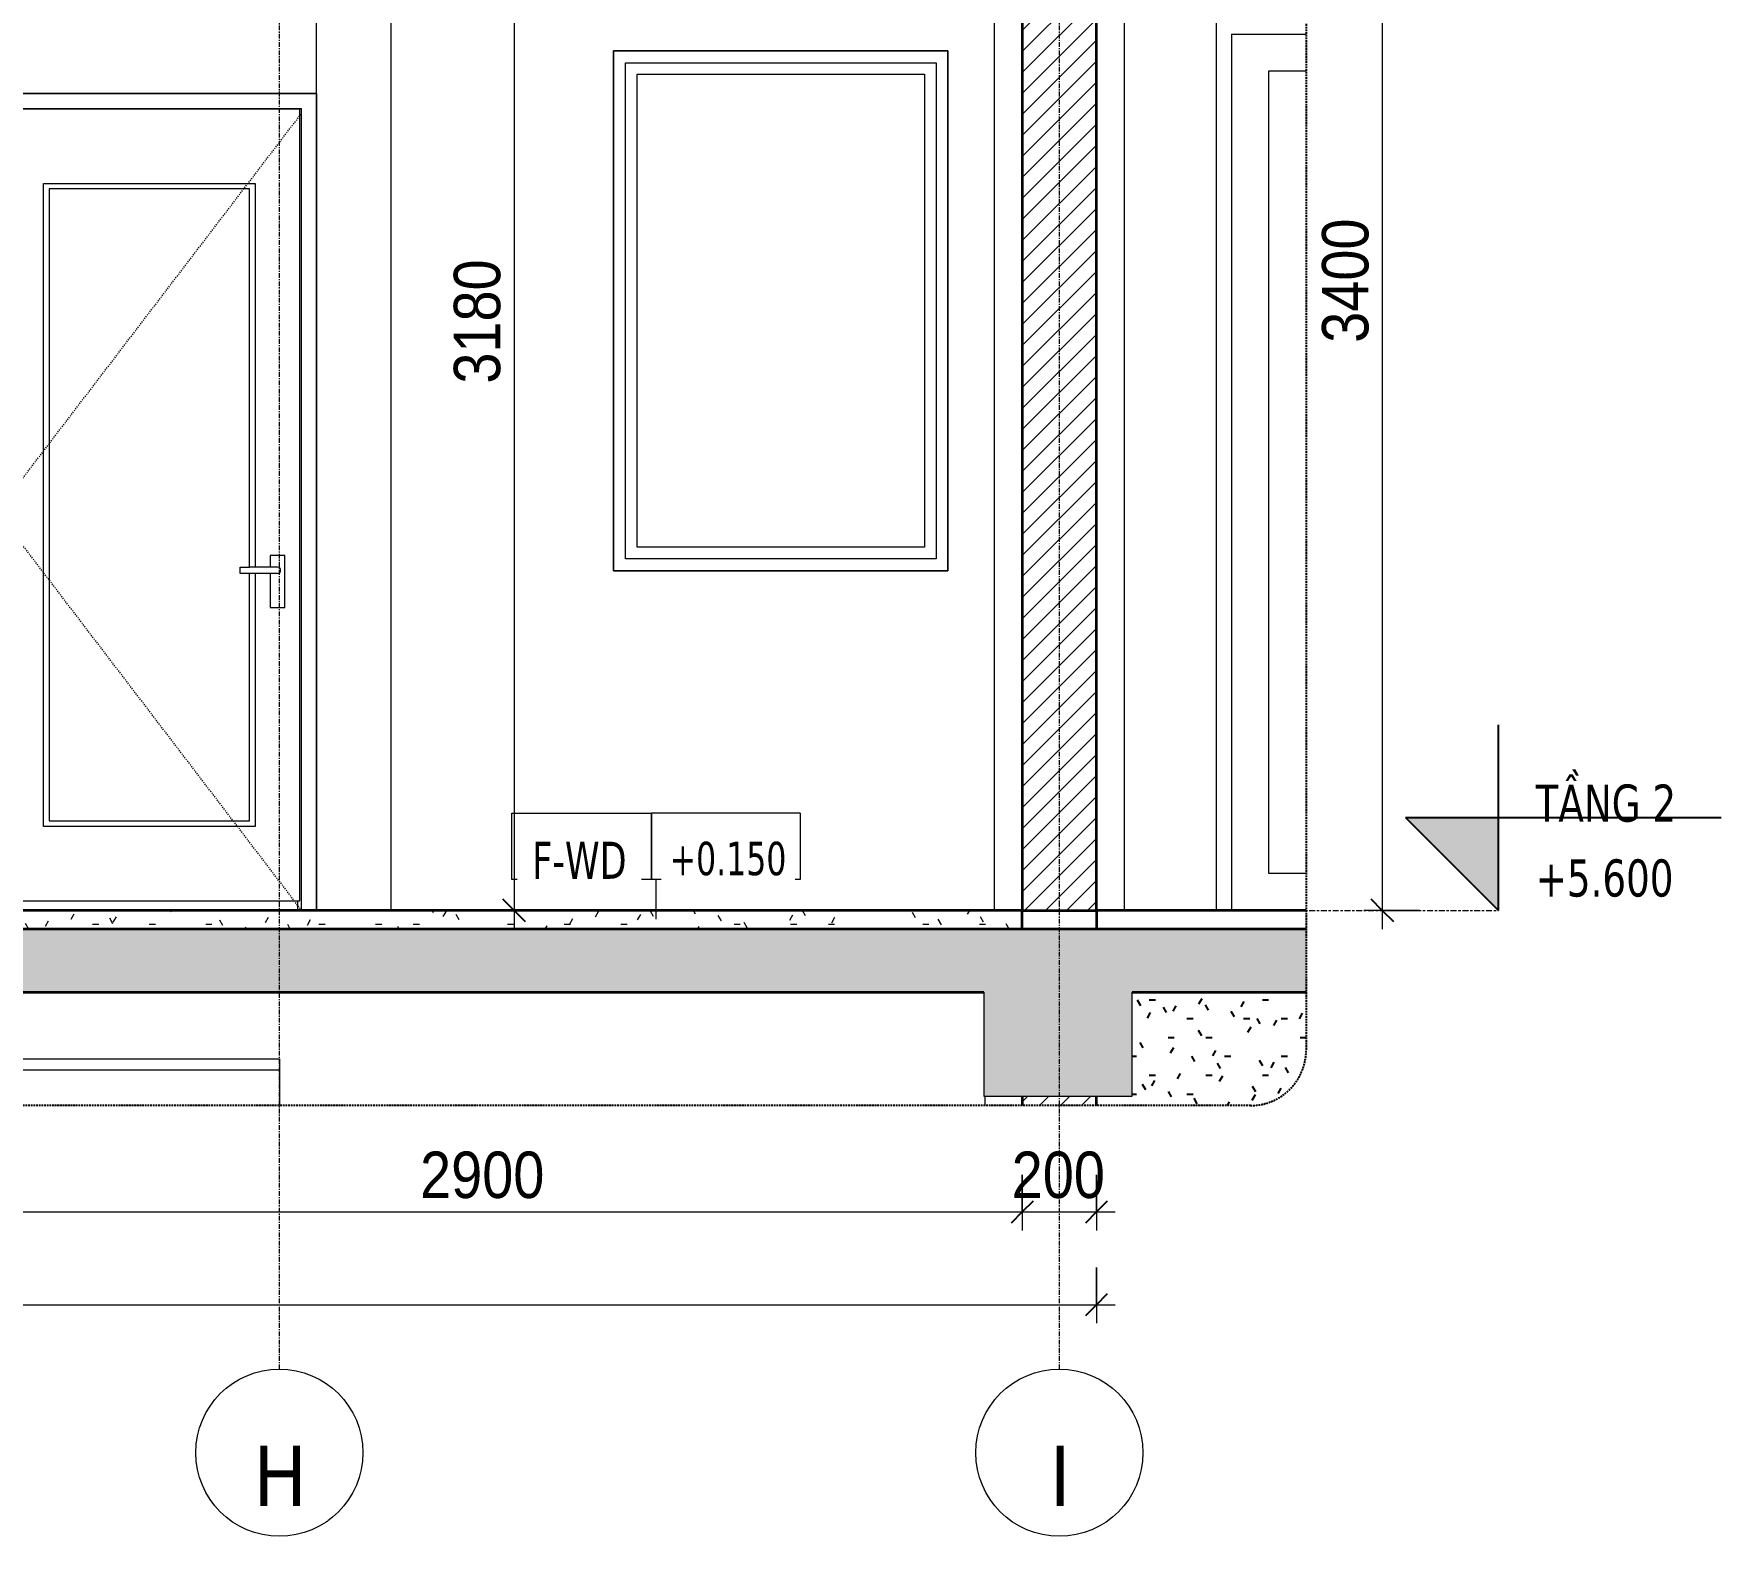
# Model space of a CAD drawing. Header units: millimetres. Extents: x 32270 to 221883, y 3811 to 78637.
# Drawn here: x 89608 to 94151, y 3915 to 7961 of the extents above; entities that cross this region are included whole.
import ezdxf

# ---------------------------------------------------------------- set-up
doc = ezdxf.new("R2010")
doc.units = ezdxf.units.MM
for name, pattern in [('Centre', [31.75, 6.35, -4.7625, 15.875, -4.7625]), ('Dash', [6, 3, -3]), ('Grid Line', [22.225, 12.7, -3.175, 3.175, -3.175]), ('Hidden', [7.14375, 4.7625, -2.38125]), ('IMPORT-CENTER _2_', [40.64, 25.4, -5.08, 5.08, -5.08])]:
    doc.linetypes.add(name, pattern=pattern)
for name, color, linetype, lineweight in [('0-5', 130, 'Continuous', 5), ('A-ANNO-DIMS', 211, 'Continuous', 9), ('A-ANNO-DIMS-50', 211, 'Continuous', 9), ('A-CLNG-2', 250, 'Continuous', 18), ('A-CLNG-PATT-2', 71, 'Continuous', 25), ('A-DETL-GENF', 92, 'Continuous', 18), ('A-DETL-GENF-3', 92, 'Hidden', 25), ('A-DETL-GENF-4', 9, 'Continuous', 18), ('A-DETL-GENF-HDLN-1', 250, 'Dash', 18), ('A-DETL-MEDM', 33, 'Continuous', 35), ('A-DETL-THIN', 151, 'Continuous', 18), ('A-DOOR', 31, 'Continuous', 18), ('A-DOOR-3', 250, 'Continuous', 18), ('A-DOOR-FRAM-1', 31, 'Continuous', 18), ('A-DOOR-GLAZ-1', 31, 'Continuous', 18), ('A-FLOR-FNSH-1', 7, 'Continuous', 35), ('A-FLOR-IDEN', 11, 'Continuous', 9), ('A-FLOR-LEVL', 51, 'Continuous', 9), ('A-FLOR-LEVL-1', 51, 'Continuous', 25), ('A-FLOR-LEVL-2', 51, 'Centre', 9), ('A-FLOR-PATT-4', 67, 'Continuous', 18), ('A-GLAZ-4', 250, 'Continuous', 18), ('A-WALL', 113, 'Continuous', 18), ('A-WALL-2', 7, 'Continuous', 35), ('A-WALL-3', 250, 'Continuous', 18), ('A-WALL-PATT-2', 111, 'Continuous', 18), ('G-IMPT', 8, 'Continuous', 18), ('G-IMPT-2', 8, 'IMPORT-CENTER _2_', 18), ('M-EQPM', 50, 'Continuous', 18), ('M-EQPM-1', 50, 'Continuous', 25), ('M-EQPM-2', 250, 'Continuous', 18), ('S-COLS-9', 250, 'Continuous', 18), ('S-GRID-1', 1, 'Grid Line', 9), ('S-GRID-IDEN', 1, 'Continuous', 9)]:
    doc.layers.add(name, color=color, linetype=linetype, lineweight=lineweight)
doc.styles.add('Tahoma', font='tahoma.ttf', dxfattribs={"width": 0.8, "height": 100})
doc.styles.add('Tahoma_1', font='tahoma.ttf', dxfattribs={"width": 0.8, "height": 90})
doc.styles.add('Tahoma_B', font='tahomabd.ttf', dxfattribs={"height": 162.5})
doc.styles.add('Tahoma_B_1', font='tahomabd.ttf', dxfattribs={"width": 0.85, "height": 100})
doc.styles.add('UTM Avo', font='', dxfattribs={"width": 0.9, "height": 125})
doc.styles.get('UTM Avo').set_extended_font_data('UTM Avo')
doc.dimstyles.new('1_Dim_chi_tiet_2_5', dxfattribs={"dimscale": 304.8, "dimtxt": 124.912619, "dimasz": 0.19685, "dimexe": 0.164042, "dimexo": 0.0625, "dimgap": 0.016404, "dimtad": 1, "dimdec": 0, "dimrnd": 5, "dimzin": 0, "dimdsep": 46, "dimtxsty": 'UTM Avo', "dimblk1": 'OBLIQUE', "dimblk2": 'OBLIQUE', "dimsah": 1, "dimcen": 0.09, "dimdle": 0.164042, "dimazin": 0, "dimtfac": 1, "dimtdec": 4, "dimtix": 1, "dimtmove": 0, "dimatfit": 3, "dimfxl": 0.328084, "dimfxlon": 1, "dimtvp": 1, "dimtolj": 1, "dimtzin": 0, "dimarcsym": 2})
pattern_1 = [(0, (60606.82, 15875), (203.2, 50.8), [16.764, -135.636, 16.764, -135.636, -812.8]), (0, (60606.82, 15875), (203.2, 50.8), [-304.8, 16.764, -288.036, 16.764, -135.636, -355.6]), (0, (60606.82, 15875), (203.2, 50.8), [-762, 16.764, -84.836, 16.764, -237.236]), (120, (60683.02, 15900.4), (-145.59409, 150.57636), [16.764, -135.636, 16.764, -135.636, -812.8]), (120, (60683.02, 15900.4), (-145.59409, 150.57636), [-304.8, 16.764, -288.036, 16.764, -135.636, -355.6]), (120, (60683.02, 15900.4), (-145.59409, 150.57636), [-762, 16.764, -84.836, 16.764, -237.236]), (240, (60708.42, 16002), (-57.60591, -201.37636), [16.764, -135.636, 16.764, -135.636, -812.8]), (240, (60708.42, 16002), (-57.60591, -201.37636), [-304.8, 16.764, -288.036, 16.764, -135.636, -355.6]), (240, (60708.42, 16002), (-57.60591, -201.37636), [-762, 16.764, -84.836, 16.764, -237.236])]
pattern_2 = [(45, (99439.1, 15875), (-28.28427, 28.28427), [])]

# ---------------------------------------------------------------- blocks, each defined once
blk = doc.blocks.new('NCV_TKTC_KET CAU_rvt-5-TKCS_CĂN HỘ LOẠI 3A - MẶT CẮT 4')
at = {"layer": 'S-COLS-9'}
for p, q in [((53361.9, 5600), (53361.9, 8500)), ((53711.9, 5600), (53711.9, 8100)), ((53336.9, 5074.4), (53336.9, 5100))]:
    blk.add_line(p, q, dxfattribs=at)
blk = doc.blocks.new('DOOR_CW_01 CANH MO-PANEL KINH - DIW_01-900x2200-CỬA GỖ VÂN LAMINATE-553375-TKCS_CĂN HỘ LOẠI 3A - MẶT CẮT 4')
at = {"layer": 'A-DETL-GENF-HDLN-1'}
for p, q in [((50676.9, 6673.5), (51496.9, 7747)), ((51496.9, 5600), (50676.9, 6673.5))]:
    blk.add_line(p, q, dxfattribs=at)
at = {"layer": 'A-DOOR-3'}
for p, q in [((51536.9, 7800), (50636.9, 7800)), ((50636.9, 5600), (50636.9, 7800)), ((51536.9, 7800), (51536.9, 5600)), ((50676.9, 7760), (50676.9, 5600)), ((50676.9, 7760), (51496.9, 7760)), ((50681.9, 7758), (50681.9, 5626)), ((51491.9, 7758), (50681.9, 7758)), ((51491.9, 5626), (51491.9, 7758)), ((51496.9, 5600), (51496.9, 7760)), ((50801.9, 7558), (51371.9, 7558)), ((50801.9, 5826), (50801.9, 7558)), ((51356.9, 7543), (50816.9, 7543)), ((50816.9, 7543), (50816.9, 5841)), ((51356.9, 6524.5), (51356.9, 7543)), ((51371.9, 7558), (51371.9, 6524.5)), ((51412.2, 6556), (51412.2, 6524.5)), ((51451.7, 6556), (51412.2, 6556)), ((51451.7, 6416), (51451.7, 6556)), ((51331.1, 6524.5), (51356.9, 6524.5)), ((51331.1, 6507.5), (51331.1, 6524.5)), ((51356.9, 6507.5), (51331.1, 6507.5)), ((51431.9, 6524.5), (51356.9, 6524.5)), ((51356.9, 5841), (51356.9, 6507.5)), ((51431.9, 6507.5), (51356.9, 6507.5)), ((51371.9, 6507.5), (51371.9, 5826)), ((51412.2, 6507.5), (51412.2, 6416)), ((51412.2, 6416), (51451.7, 6416)), ((51371.9, 5826), (50801.9, 5826)), ((50816.9, 5841), (51356.9, 5841)), ((50681.9, 5626), (51491.9, 5626)), ((50686.9, 5600), (50686.9, 5626)), ((51486.9, 5600), (51486.9, 5626))]:
    blk.add_line(p, q, dxfattribs=at)
for start, end in [(0, 90), (270, 360)]:
    blk.add_arc((51431.9, 6516), 8.5, start, end, dxfattribs=at)
blk = doc.blocks.new('M_Fixed - 900 x 1400-901190-TKCS_CĂN HỘ LOẠI 3A - MẶT CẮT 4')
at = {"layer": 'A-GLAZ-4'}
for p, q in [((52336.9, 7915), (52336.9, 6515)), ((53236.9, 7915), (52336.9, 7915)), ((53236.9, 6515), (53236.9, 7915)), ((52368.9, 7883), (53204.9, 7883)), ((52368.9, 6547), (52368.9, 7883)), ((53204.9, 7883), (53204.9, 6547)), ((52399.9, 7852), (53173.9, 7852)), ((52399.9, 6578), (52399.9, 7852)), ((53173.9, 7852), (53173.9, 6578)), ((53204.9, 6547), (52368.9, 6547)), ((53173.9, 6578), (52399.9, 6578)), ((52336.9, 6515), (53236.9, 6515))]:
    blk.add_line(p, q, dxfattribs=at)
blk = doc.blocks.new('NCV_TKTC_TANG 2_rvt-5-TKCS_CĂN HỘ LOẠI 3A - MẶT CẮT 4')
at = {"layer": 'A-FLOR-PATT-4'}
h = blk.add_hatch(dxfattribs=at)
h.set_pattern_fill('FP_22', color=256, style=0, pattern_type=2)
h.set_pattern_definition(pattern_1)
h.paths.add_polyline_path([(53436.9, 5550), (53436.9, 5600), (50536.9, 5600), (50536.9, 5550), (53333.2, 5550)])
at = {"layer": 'A-FLOR-FNSH-1'}
for p, q in [((53436.9, 5600), (50536.9, 5600)), ((53436.9, 5550), (53436.9, 5600)), ((54201.4, 5600), (53636.9, 5600)), ((53636.9, 5600), (53636.9, 5550))]:
    blk.add_line(p, q, dxfattribs=at)
at = {"layer": 'A-WALL-3'}
for p, q in [((52336.9, 6515), (52336.9, 7915)), ((52336.9, 7915), (53236.9, 7915)), ((53236.9, 7915), (53236.9, 6515)), ((50636.9, 7800), (51536.9, 7800)), ((51536.9, 7800), (51536.9, 5700)), ((53236.9, 6515), (52336.9, 6515)), ((51536.9, 5700), (51536.9, 5600))]:
    blk.add_line(p, q, dxfattribs=at)
at = {"layer": 'S-COLS-9'}
for p, q in [((51536.9, 5600), (51536.9, 8350)), ((51736.9, 8350), (51736.9, 5600))]:
    blk.add_line(p, q, dxfattribs=at)
at = {"layer": 'A-DOOR-3'}
blk.add_blockref('DOOR_CW_01 CANH MO-PANEL KINH - DIW_01-900x2200-CỬA GỖ VÂN LAMINATE-553375-TKCS_CĂN HỘ LOẠI 3A - MẶT CẮT 4', (0, 0), dxfattribs=at)
at = {"layer": 'A-GLAZ-4'}
blk.add_blockref('M_Fixed - 900 x 1400-901190-TKCS_CĂN HỘ LOẠI 3A - MẶT CẮT 4', (0, 0), dxfattribs=at)
blk = doc.blocks.new('CL_01-VÁCH DỰNG THẠCH CAO CĂN HỘ LOẠI 1-5D - CL_01-VÁCH DỰNG THẠCH CAO CĂN HỘ LOẠI 1A-5-814781-TKCS_CĂN HỘ LOẠI 3A - MẶT CẮT 4')
at = {"layer": 'A-CLNG-PATT-2'}
h = blk.add_hatch(dxfattribs=at)
h.set_pattern_fill('FP_22', color=256, style=0, pattern_type=2)
h.set_pattern_definition(pattern_1)
h.paths.add_polyline_path([(53733.2, 5074.4), (54051.4, 5074.4), (54090.2, 5079.5), (54126.4, 5094.5), (54157.4, 5118.3), (54181.3, 5149.4), (54196.3, 5185.6), (54201.4, 5224.4), (54201.4, 5380), (53733.2, 5380), (53733.2, 5100), (53636.9, 5100), (53636.9, 5074.4)])
blk = doc.blocks.new('Air_Conditioner_on_wall_20381 - Air_Conditioner_on_wall_20381-V74-TKCS_CĂN HỘ LOẠI 3A - MẶT CẮT 4')
at = {"layer": 'M-EQPM-2'}
for p, q in [((50636.9, 5170), (50636.9, 5200)), ((50636.9, 5200), (51436.9, 5200)), ((51436.9, 5200), (51436.9, 5170)), ((50636.9, 5074.4), (50636.9, 5170)), ((51436.9, 5170), (50636.9, 5170)), ((51436.9, 5170), (51436.9, 5074.4))]:
    blk.add_line(p, q, dxfattribs=at)
blk = doc.blocks.new('NCV_TKTC_TANG 1_rvt-5-TKCS_CĂN HỘ LOẠI 3A - MẶT CẮT 4')
at = {"layer": 'A-CLNG-2'}
blk.add_blockref('CL_01-VÁCH DỰNG THẠCH CAO CĂN HỘ LOẠI 1-5D - CL_01-VÁCH DỰNG THẠCH CAO CĂN HỘ LOẠI 1A-5-814781-TKCS_CĂN HỘ LOẠI 3A - MẶT CẮT 4', (0, 0), dxfattribs=at)
at = {"layer": 'M-EQPM-2'}
blk.add_blockref('Air_Conditioner_on_wall_20381 - Air_Conditioner_on_wall_20381-V74-TKCS_CĂN HỘ LOẠI 3A - MẶT CẮT 4', (0, 0), dxfattribs=at)
blk = doc.blocks.new('TKTC_XREF_251221_MB TANG 2-7 - TKTC_XREF_260130_MB TANG 2-5_dwg_CUM U_DN100-V75-TKCS_CĂN HỘ LOẠI 3A - MẶT CẮT 4')
at = {"layer": 'G-IMPT'}
for p, q in [((51698.3, 5600), (51699.3, 5600)), ((51699.3, 5600), (51698.3, 5600)), ((51698.3, 5600), (51698.3, 5600)), ((51698.5, 5600), (51699.4, 5600)), ((51699.4, 5600), (51698.5, 5600)), ((51698.5, 5600), (51698.5, 5600)), ((51700.8, 5600), (51700.8, 5600)), ((51701, 5600), (51701, 5600)), ((51702.7, 5600), (51702.7, 5600)), ((51702.9, 5600), (51702.9, 5600)), ((51704.7, 5600), (51704.7, 5600)), ((51704.9, 5600), (51704.9, 5600)), ((51705.7, 5600), (51705.7, 5600)), ((51705.7, 5600), (51705.7, 5600)), ((51705.7, 5600), (51705.7, 5600)), ((51710.5, 5600), (51705.7, 5600)), ((51710.5, 5600), (51705.7, 5600)), ((51705.8, 5600), (51705.8, 5600)), ((51705.8, 5600), (51705.8, 5600)), ((51705.8, 5600), (51705.8, 5600)), ((51710.6, 5600), (51705.8, 5600)), ((51710.6, 5600), (51705.8, 5600)), ((51712.4, 5600), (51777.4, 5600)), ((51712.5, 5600), (51777.5, 5600)), ((51777.5, 5600), (51777.4, 5600)), ((51777.5, 5600), (51777.4, 5600)), ((51777.5, 5600), (51777.4, 5600))]:
    blk.add_line(p, q, dxfattribs=at)
at = {"layer": 'G-IMPT', "flags": 128}
for points in [[(51704.7, 5600), (51699.3, 5600), (51699.3, 5600), (51704.7, 5600)], [(51704.9, 5600), (51699.4, 5600), (51699.4, 5600), (51704.9, 5600)], [(51705.7, 5600), (51710.5, 5600), (51710.5, 5600), (51705.7, 5600)], [(51705.8, 5600), (51710.6, 5600), (51710.6, 5600), (51705.8, 5600)], [(51710.5, 5600), (51710.5, 5600), (51712.4, 5600), (51712.4, 5600), (51710.5, 5600), (51710.5, 5600)], [(51710.6, 5600), (51710.6, 5600), (51712.5, 5600), (51712.6, 5600), (51710.6, 5600), (51710.6, 5600)], [(51712.4, 5600), (51777.4, 5600), (51777.4, 5600)], [(51712.5, 5600), (51777.5, 5600), (51777.5, 5600)]]:
    blk.add_lwpolyline(points, dxfattribs=at)
blk = doc.blocks.new('TKTC_XREF_251221_MB TANG 2-7 - TKTC_XREF_260130_MB TANG 2-5_dwg_$cc-4746800-TKCS_CĂN HỘ LOẠI 3A - MẶT CẮT 4')
at = {"layer": 'G-IMPT-2'}
for p, q in [((51853.2, 5600), (51699.8, 5600)), ((51776.6, 5600), (51776.4, 5600))]:
    blk.add_line(p, q, dxfattribs=at)
at = {"layer": 'M-EQPM'}
for p, q in [((51719.5, 5600), (51719.5, 5600)), ((51776.6, 5600), (51776.4, 5600)), ((51776.4, 5600), (51776.5, 5600)), ((51776.5, 5600), (51776.6, 5600))]:
    blk.add_line(p, q, dxfattribs=at)
blk = doc.blocks.new('TKTC_XREF_251221_MB TANG 2-7 - TKTC_XREF_260130_MB TANG 2-5_dwg_CUM U_DN100-V76-TKCS_CĂN HỘ LOẠI 3A - MẶT CẮT 4')
at = {"layer": 'G-IMPT'}
for p, q in [((51696.2, 5600), (51697.2, 5600)), ((51697.2, 5600), (51696.2, 5600)), ((51696.2, 5600), (51696.2, 5600)), ((51696.4, 5600), (51697.3, 5600)), ((51697.3, 5600), (51696.4, 5600)), ((51696.4, 5600), (51696.4, 5600)), ((51698.7, 5600), (51698.7, 5600)), ((51698.9, 5600), (51698.9, 5600)), ((51700.6, 5600), (51700.6, 5600)), ((51700.8, 5600), (51700.8, 5600)), ((51702.6, 5600), (51702.6, 5600)), ((51702.8, 5600), (51702.8, 5600)), ((51703.6, 5600), (51703.6, 5600)), ((51703.6, 5600), (51703.6, 5600)), ((51703.6, 5600), (51703.6, 5600)), ((51708.4, 5600), (51703.6, 5600)), ((51708.4, 5600), (51703.6, 5600)), ((51703.7, 5600), (51703.7, 5600)), ((51703.7, 5600), (51703.7, 5600)), ((51703.7, 5600), (51703.7, 5600)), ((51708.5, 5600), (51703.7, 5600)), ((51708.5, 5600), (51703.7, 5600)), ((51710.3, 5600), (51775.3, 5600)), ((51710.4, 5600), (51775.4, 5600)), ((51775.4, 5600), (51775.3, 5600)), ((51775.4, 5600), (51775.3, 5600)), ((51775.4, 5600), (51775.3, 5600))]:
    blk.add_line(p, q, dxfattribs=at)
at = {"layer": 'G-IMPT', "flags": 128}
for points in [[(51702.6, 5600), (51697.2, 5600), (51697.2, 5600), (51702.6, 5600)], [(51702.8, 5600), (51697.3, 5600), (51697.3, 5600), (51702.8, 5600)], [(51703.6, 5600), (51708.4, 5600), (51708.4, 5600), (51703.6, 5600)], [(51703.7, 5600), (51708.5, 5600), (51708.5, 5600), (51703.7, 5600)], [(51708.4, 5600), (51708.4, 5600), (51710.3, 5600), (51710.3, 5600), (51708.4, 5600), (51708.4, 5600)], [(51708.5, 5600), (51708.5, 5600), (51710.4, 5600), (51710.5, 5600), (51708.5, 5600), (51708.5, 5600)], [(51710.3, 5600), (51775.3, 5600), (51775.3, 5600)], [(51710.4, 5600), (51775.4, 5600), (51775.4, 5600)]]:
    blk.add_lwpolyline(points, dxfattribs=at)
blk = doc.blocks.new('TKTC_XREF_251221_MB TANG 2-7 - TKTC_XREF_260130_MB TANG 2-5_dwg_$cc-V77-TKCS_CĂN HỘ LOẠI 3A - MẶT CẮT 4')
at = {"layer": 'G-IMPT-2'}
for p, q in [((51851.1, 5600), (51697.7, 5600)), ((51774.5, 5600), (51774.3, 5600))]:
    blk.add_line(p, q, dxfattribs=at)
at = {"layer": 'M-EQPM'}
for p, q in [((51717.4, 5600), (51717.4, 5600)), ((51774.5, 5600), (51774.3, 5600)), ((51774.3, 5600), (51774.4, 5600)), ((51774.4, 5600), (51774.5, 5600))]:
    blk.add_line(p, q, dxfattribs=at)
blk = doc.blocks.new('TKTC_XREF_251221_MB TANG 2-7 - TKTC_XREF_260130_MB TANG 2-5_dwg_THU NUOC - THU NUOC-444531-TKCS_MB TẦNG 1-4746810-TKCS_CĂN HỘ LOẠI 3A - MẶT CẮT 4')
at = {"layer": 'G-IMPT'}
for p, q in [((53058.7, 5600), (53208.7, 5600)), ((53208.7, 5600), (53058.7, 5600)), ((53083.7, 5600), (53183.7, 5600)), ((53183.7, 5600), (53083.7, 5600)), ((53099.6, 5600), (53093.6, 5600)), ((53093.6, 5600), (53099.6, 5600)), ((53106, 5600), (53112, 5600)), ((53112, 5600), (53106, 5600)), ((53118.4, 5600), (53124.4, 5600)), ((53124.4, 5600), (53118.4, 5600)), ((53136.9, 5600), (53130.9, 5600)), ((53130.9, 5600), (53136.9, 5600)), ((53136.9, 5600), (53130.9, 5600)), ((53130.9, 5600), (53136.9, 5600)), ((53133.7, 5600), (53133.7, 5600)), ((53133.7, 5600), (53133.7, 5600)), ((53133.7, 5600), (53133.7, 5600)), ((53133.7, 5600), (53133.7, 5600)), ((53148.9, 5600), (53142.9, 5600)), ((53142.9, 5600), (53148.9, 5600)), ((53161.3, 5600), (53155.3, 5600)), ((53155.3, 5600), (53161.3, 5600)), ((53167.7, 5600), (53173.7, 5600)), ((53173.7, 5600), (53167.7, 5600))]:
    blk.add_line(p, q, dxfattribs=at)
blk = doc.blocks.new('TKTC_XREF_251221_MB TANG 2-7 - TKTC_XREF_260130_MB TANG 2-5_dwg_$cc-4746798-TKCS_CĂN HỘ LOẠI 3A - MẶT CẮT 4')
at = {"layer": 'G-IMPT-2'}
for p, q in [((45082.3, 5600), (45203.4, 5600)), ((45143.3, 5600), (45142.5, 5600))]:
    blk.add_line(p, q, dxfattribs=at)
at = {"layer": 'M-EQPM'}
for p, q in [((45143.2, 5600), (45142.6, 5600)), ((45142.6, 5600), (45142.9, 5600)), ((45142.9, 5600), (45143.2, 5600)), ((45187.9, 5600), (45187.9, 5600))]:
    blk.add_line(p, q, dxfattribs=at)
blk = doc.blocks.new('TKTC_XREF_251221_MB TANG 2-7 - TKTC_XREF_260130_MB TANG 2-5_dwg_CUM U_DN100-V78-TKCS_CĂN HỘ LOẠI 3A - MẶT CẮT 4')
at = {"layer": 'G-IMPT'}
for p, q in [((45144.4, 5600), (45091.3, 5600)), ((45091.3, 5600), (45144.4, 5600)), ((45144.4, 5600), (45097.5, 5600)), ((45097.5, 5600), (45144.4, 5600)), ((45144.4, 5600), (45144.4, 5600)), ((45195.7, 5600), (45144.4, 5600)), ((45195.7, 5600), (45144.4, 5600)), ((45195.7, 5600), (45144.4, 5600)), ((45195.7, 5600), (45144.4, 5600)), ((45197.3, 5600), (45195.7, 5600)), ((45195.7, 5600), (45197.3, 5600)), ((45197.3, 5600), (45195.7, 5600)), ((45195.7, 5600), (45197.3, 5600)), ((45201, 5600), (45197.3, 5600)), ((45197.3, 5600), (45201, 5600)), ((45197.3, 5600), (45201, 5600)), ((45197.3, 5600), (45201, 5600)), ((45201, 5600), (45197.3, 5600)), ((45197.3, 5600), (45201, 5600)), ((45197.3, 5600), (45201, 5600)), ((45197.3, 5600), (45201, 5600)), ((45201, 5600), (45201, 5600)), ((45201, 5600), (45201, 5600)), ((45201.8, 5600), (45206.1, 5600)), ((45206.1, 5600), (45201.8, 5600)), ((45201.8, 5600), (45206.1, 5600)), ((45206.1, 5600), (45201.8, 5600)), ((45206.9, 5600), (45206.1, 5600)), ((45206.1, 5600), (45206.9, 5600)), ((45206.9, 5600), (45206.1, 5600)), ((45206.1, 5600), (45206.9, 5600))]:
    blk.add_line(p, q, dxfattribs=at)
blk = doc.blocks.new('TKTC_XREF_251221_MB TANG 2-7 - TKTC_XREF_260130_MB TANG 2-5_dwg_$cc-4746805-TKCS_CĂN HỘ LOẠI 3A - MẶT CẮT 4')
at = {"layer": 'G-IMPT-2'}
for p, q in [((45440.2, 5600), (45593.3, 5600)), ((45516.8, 5600), (45516.8, 5600))]:
    blk.add_line(p, q, dxfattribs=at)
at = {"layer": 'M-EQPM'}
for p, q in [((45516.8, 5600), (45459.9, 5600)), ((45459.9, 5600), (45573.6, 5600)), ((45570.8, 5600), (45462.7, 5600)), ((45462.7, 5600), (45516.8, 5600)), ((45516.8, 5600), (45570.8, 5600)), ((45573.6, 5600), (45516.8, 5600))]:
    blk.add_line(p, q, dxfattribs=at)
blk = doc.blocks.new('TKTC_XREF_251221_MB TANG 2-7 - TKTC_XREF_260130_MB TANG 2-5_dwg_CUM U_DN100-V79-TKCS_CĂN HỘ LOẠI 3A - MẶT CẮT 4')
at = {"layer": 'G-IMPT'}
for p, q in [((45447.1, 5600), (45445.1, 5600)), ((45445.1, 5600), (45460.5, 5600)), ((45447.1, 5600), (45449.9, 5600)), ((45458.6, 5600), (45447.1, 5600)), ((45448.5, 5600), (45457.1, 5600)), ((45586.5, 5600), (45448.8, 5600)), ((45449.9, 5600), (45455.7, 5600)), ((45450.3, 5600), (45451.2, 5600)), ((45450.3, 5600), (45455.4, 5600)), ((45451.2, 5600), (45454.4, 5600)), ((45451.2, 5600), (45454.4, 5600)), ((45451.2, 5600), (45454.4, 5600)), ((45454.4, 5600), (45455.4, 5600)), ((45455.7, 5600), (45458.6, 5600)), ((45578.5, 5600), (45456.8, 5600)), ((45456.8, 5600), (45460.8, 5600)), ((45460.5, 5600), (45458.6, 5600)), ((45574.5, 5600), (45460.8, 5600)), ((45578.5, 5600), (45574.5, 5600)), ((45576.7, 5600), (45574.8, 5600)), ((45574.8, 5600), (45590.1, 5600)), ((45576.7, 5600), (45579.6, 5600)), ((45588.2, 5600), (45576.7, 5600)), ((45578.2, 5600), (45586.8, 5600)), ((45579.6, 5600), (45585.4, 5600)), ((45579.9, 5600), (45580.9, 5600)), ((45579.9, 5600), (45585, 5600)), ((45580.9, 5600), (45584.1, 5600)), ((45580.9, 5600), (45584.1, 5600)), ((45580.9, 5600), (45584.1, 5600)), ((45584.1, 5600), (45585, 5600)), ((45585.4, 5600), (45588.2, 5600)), ((45590.1, 5600), (45588.2, 5600))]:
    blk.add_line(p, q, dxfattribs=at)
blk = doc.blocks.new('TKTC_XREF_251221_MB TANG 2-7 - TKTC_XREF_251221_MB TANG 2-7-2039446-TKCS_CĂN HỘ LOẠI 3A - MẶT CẮT 4')
at = {"layer": 'M-EQPM'}
for p, q in [((51660, 5600), (51710.3, 5600)), ((51710.3, 5600), (51660, 5600)), ((51660.8, 5600), (51711.1, 5600)), ((51711.1, 5600), (51660.8, 5600)), ((53397.4, 5600), (53287.5, 5600)), ((53287.5, 5600), (53397.4, 5600)), ((53437.4, 5600), (53397.4, 5600)), ((53397.4, 5600), (53437.4, 5600)), ((53635.4, 5600), (53635.7, 5600)), ((53785.9, 5600), (53635.4, 5600)), ((53635.7, 5600), (53786.2, 5600)), ((53786, 5600), (53635.7, 5600)), ((53635.7, 5600), (53786, 5600)), ((53786.2, 5600), (53785.9, 5600))]:
    blk.add_line(p, q, dxfattribs=at)
at = {"layer": 'M-EQPM-1'}
for p, q in [((44707, 5600), (54201.4, 5600)), ((45733.6, 5600), (53313.6, 5600)), ((53313.6, 5600), (45738.6, 5600)), ((53313.6, 5600), (54201.4, 5600)), ((54201.4, 5600), (53313.6, 5600))]:
    blk.add_line(p, q, dxfattribs=at)
for name, p in [('TKTC_XREF_251221_MB TANG 2-7 - TKTC_XREF_260130_MB TANG 2-5_dwg_CUM U_DN100-V76-TKCS_CĂN HỘ LOẠI 3A - MẶT CẮT 4', (0, 0)), ('TKTC_XREF_251221_MB TANG 2-7 - TKTC_XREF_260130_MB TANG 2-5_dwg_$cc-V77-TKCS_CĂN HỘ LOẠI 3A - MẶT CẮT 4', (0, 0)), ('TKTC_XREF_251221_MB TANG 2-7 - TKTC_XREF_260130_MB TANG 2-5_dwg_CUM U_DN100-V75-TKCS_CĂN HỘ LOẠI 3A - MẶT CẮT 4', (0, 0)), ('TKTC_XREF_251221_MB TANG 2-7 - TKTC_XREF_260130_MB TANG 2-5_dwg_$cc-4746800-TKCS_CĂN HỘ LOẠI 3A - MẶT CẮT 4', (0, 0)), ('TKTC_XREF_251221_MB TANG 2-7 - TKTC_XREF_260130_MB TANG 2-5_dwg_THU NUOC - THU NUOC-444531-TKCS_MB TẦNG 1-4746810-TKCS_CĂN HỘ LOẠI 3A - MẶT CẮT 4', (0, 0)), ('TKTC_XREF_251221_MB TANG 2-7 - TKTC_XREF_260130_MB TANG 2-5_dwg_$cc-4746798-TKCS_CĂN HỘ LOẠI 3A - MẶT CẮT 4', (8201.6, 0)), ('TKTC_XREF_251221_MB TANG 2-7 - TKTC_XREF_260130_MB TANG 2-5_dwg_CUM U_DN100-V78-TKCS_CĂN HỘ LOẠI 3A - MẶT CẮT 4', (8201.6, 0)), ('TKTC_XREF_251221_MB TANG 2-7 - TKTC_XREF_260130_MB TANG 2-5_dwg_$cc-4746805-TKCS_CĂN HỘ LOẠI 3A - MẶT CẮT 4', (8190.4, 0)), ('TKTC_XREF_251221_MB TANG 2-7 - TKTC_XREF_260130_MB TANG 2-5_dwg_CUM U_DN100-V79-TKCS_CĂN HỘ LOẠI 3A - MẶT CẮT 4', (8190.4, 0)), ('TKTC_XREF_251221_MB TANG 2-7 - TKTC_XREF_260130_MB TANG 2-5_dwg_THU NUOC - THU NUOC-444531-TKCS_MB TẦNG 1-4746810-TKCS_CĂN HỘ LOẠI 3A - MẶT CẮT 4', (850, 0))]:
    blk.add_blockref(name, p)
blk = doc.blocks.new('DEG_02-DEG_03 - DEG_02-2500x2400mm-CỬA ĐI 02 CÁNH TRƯỢT-V103-TKCS_CĂN HỘ LOẠI 3A - MẶT CẮT 4')
at = {"layer": 'A-DOOR-FRAM-1'}
for q in [(54000.3, 5600), (54201.4, 7960)]:
    blk.add_line((54000.3, 7960), q, dxfattribs=at)
at = {"layer": 'A-DOOR-GLAZ-1'}
for p, q in [((54100.3, 7860), (54100.3, 5700)), ((54201.4, 7860), (54100.3, 7860)), ((54100.3, 5700), (54201.4, 5700))]:
    blk.add_line(p, q, dxfattribs=at)
blk = doc.blocks.new('BORDER VIEW - BORDER VIEW-3699927-TKCS_CĂN HỘ LOẠI 3A - MẶT CẮT 4')
at = {"layer": 'A-DETL-GENF-3'}
for p, q in [((54201.4, 9373), (54201.4, 5224.4)), ((54051.4, 5074.4), (44857, 5074.4))]:
    blk.add_line(p, q, dxfattribs=at)
blk.add_arc((54051.4, 5224.4), 150, 270, 0, dxfattribs=at)
blk = doc.blocks.new('Level - CAO ĐỘ LEVEL-350587-TKCS_CĂN HỘ LOẠI 3A - MẶT CẮT 4')
at = {"layer": 'A-FLOR-LEVL'}
blk.add_hatch(color=256, dxfattribs=at).paths.add_polyline_path([(54718.9, 5850), (54718.9, 5600), (54468.9, 5850)])
at = {"layer": 'A-FLOR-LEVL-1'}
for p, q in [((54718.9, 5600), (54718.9, 6100)), ((54468.9, 5850), (54718.9, 5600)), ((54468.9, 5850), (55318.9, 5850))]:
    blk.add_line(p, q, dxfattribs=at)
blk = doc.blocks.new('Grid - M_Grid Head - Circle-353313-TKCS_CĂN HỘ LOẠI 3A - MẶT CẮT 4')
at = {"layer": 'S-GRID-IDEN'}
blk.add_circle((45336.9, 4139.5), 225, dxfattribs=at)
blk = doc.blocks.new('DIMBLOCK86-TKCS_CĂN HỘ LOẠI 3A - MẶT CẮT 4')
at = {"layer": 'A-ANNO-DIMS-50'}
for p, q in [((93238.6, 9050), (93238.6, 5550)), ((93338.6, 9000), (93188.6, 9000)), ((93238.6, 9000), (93338.6, 9000)), ((93338.6, 5600), (93188.6, 5600)), ((93238.6, 5600), (93338.6, 5600))]:
    blk.add_line(p, q, dxfattribs=at)
at = {"layer": 'A-ANNO-DIMS-50', "lineweight": 25}
for p, q in [((93238.6, 9000), (93208.6, 9030)), ((93238.6, 9000), (93268.6, 8970)), ((93238.6, 5600), (93208.6, 5630)), ((93238.6, 5600), (93268.6, 5570))]:
    blk.add_line(p, q, dxfattribs=at)
at = {"layer": 'A-ANNO-DIMS-50', "color": 0, "insert": (93076.2, 7128.8), "char_height": 125, "width": 410.824, "attachment_point": 1, "rotation": 90, "line_spacing_factor": 1.110334, "style": 'UTM Avo'}
blk.add_mtext('3400', dxfattribs=at)
blk = doc.blocks.new('_Oblique')
at = {"color": 0, "linetype": 'ByBlock', "lineweight": -2}
blk.add_line((-0.5, -0.5), (0.5, 0.5), dxfattribs=at)
blk = doc.blocks.new('TAG SAN - TTG - TAG FFL-4075299-TKCS_CĂN HỘ LOẠI 3A - MẶT CẮT 4')
at = {"layer": 'A-FLOR-IDEN'}
for p, q in [((52063, 5683.3), (52063, 5862.1)), ((52063, 5862.1), (52439, 5862.1)), ((52439, 5862.1), (52439, 5683.3)), ((52839, 5862.1), (52439, 5862.1)), ((52439, 5683.3), (52439, 5862.1)), ((52839, 5862.1), (52839, 5683.3)), ((52439, 5683.3), (52063, 5683.3)), ((52839, 5683.3), (52439, 5683.3))]:
    blk.add_line(p, q, dxfattribs=at)
blk = doc.blocks.new('DIMBLOCK95-TKCS_CĂN HỘ LOẠI 3A - MẶT CẮT 4')
at = {"layer": 'A-ANNO-DIMS-50'}
for p, q in [((89369.2, 4888.1), (89369.2, 4738.1)), ((89369.2, 4788.1), (89369.2, 4888.1)), ((92269.2, 4888.1), (92269.2, 4738.1)), ((92269.2, 4788.1), (92269.2, 4888.1)), ((89369.2, 4788.1), (92269.2, 4788.1))]:
    blk.add_line(p, q, dxfattribs=at)
at = {"layer": 'A-ANNO-DIMS-50', "lineweight": 25}
for p, q in [((89369.2, 4788.1), (89399.2, 4818.1)), ((92269.2, 4788.1), (92299.2, 4818.1)), ((89369.2, 4788.1), (89339.2, 4758.1)), ((92269.2, 4788.1), (92239.2, 4758.1))]:
    blk.add_line(p, q, dxfattribs=at)
at = {"layer": 'A-ANNO-DIMS-50', "color": 0, "insert": (90648, 4950.5), "char_height": 125, "width": 410.824, "attachment_point": 1, "line_spacing_factor": 1.110334, "style": 'UTM Avo'}
blk.add_mtext('2900', dxfattribs=at)
blk = doc.blocks.new('DIMBLOCK96-TKCS_CĂN HỘ LOẠI 3A - MẶT CẮT 4')
at = {"layer": 'A-ANNO-DIMS-50'}
for p, q in [((92269.2, 4888.1), (92269.2, 4738.1)), ((92269.2, 4788.1), (92269.2, 4888.1)), ((92469.2, 4888.1), (92469.2, 4738.1)), ((92469.2, 4788.1), (92469.2, 4888.1)), ((92269.2, 4788.1), (92519.2, 4788.1))]:
    blk.add_line(p, q, dxfattribs=at)
at = {"layer": 'A-ANNO-DIMS-50', "lineweight": 25}
for p, q in [((92269.2, 4788.1), (92299.2, 4818.1)), ((92469.2, 4788.1), (92499.2, 4818.1)), ((92269.2, 4788.1), (92239.2, 4758.1)), ((92469.2, 4788.1), (92439.2, 4758.1))]:
    blk.add_line(p, q, dxfattribs=at)
at = {"layer": 'A-ANNO-DIMS-50', "color": 0, "insert": (92240.8, 4950.5), "char_height": 125, "width": 308.118, "attachment_point": 1, "line_spacing_factor": 1.110334, "style": 'UTM Avo'}
blk.add_mtext('200', dxfattribs=at)
blk = doc.blocks.new('DIMBLOCK97-TKCS_CĂN HỘ LOẠI 3A - MẶT CẮT 4')
at = {"layer": 'A-ANNO-DIMS-50'}
for p, q in [((84069.2, 4638.1), (84069.2, 4488.1)), ((84069.2, 4538.1), (84069.2, 4638.1)), ((92469.2, 4638.1), (92469.2, 4488.1)), ((92469.2, 4538.1), (92469.2, 4638.1)), ((84019.2, 4538.1), (92519.2, 4538.1))]:
    blk.add_line(p, q, dxfattribs=at)
at = {"layer": 'A-ANNO-DIMS-50', "lineweight": 25}
for p, q in [((84069.2, 4538.1), (84099.2, 4568.1)), ((92469.2, 4538.1), (92499.2, 4568.1)), ((84069.2, 4538.1), (84039.2, 4508.1)), ((92469.2, 4538.1), (92439.2, 4508.1))]:
    blk.add_line(p, q, dxfattribs=at)
at = {"layer": 'A-ANNO-DIMS-50', "color": 0, "insert": (88098, 4700.5), "char_height": 125, "width": 410.824, "attachment_point": 1, "line_spacing_factor": 1.110334, "style": 'UTM Avo'}
blk.add_mtext('8400', dxfattribs=at)
blk = doc.blocks.new('DIMBLOCK98-TKCS_CĂN HỘ LOẠI 3A - MẶT CẮT 4')
at = {"layer": 'A-ANNO-DIMS-50'}
for p, q in [((90901.2, 8830), (90901.2, 5550)), ((91001.2, 8780), (90851.2, 8780)), ((90901.2, 8780), (91001.2, 8780)), ((91001.2, 5600), (90851.2, 5600)), ((90901.2, 5600), (91001.2, 5600))]:
    blk.add_line(p, q, dxfattribs=at)
at = {"layer": 'A-ANNO-DIMS-50', "lineweight": 25}
for p, q in [((90901.2, 8780), (90871.2, 8810)), ((90901.2, 8780), (90931.2, 8750)), ((90901.2, 5600), (90871.2, 5630)), ((90901.2, 5600), (90931.2, 5570))]:
    blk.add_line(p, q, dxfattribs=at)
at = {"layer": 'A-ANNO-DIMS-50', "color": 0, "insert": (90738.8, 7018.8), "char_height": 125, "width": 410.824, "attachment_point": 1, "rotation": 90, "line_spacing_factor": 1.110334, "style": 'UTM Avo'}
blk.add_mtext('3180', dxfattribs=at)

msp = doc.modelspace()

# ---------------------------------------------------------------- hatches: boundary and pattern name
at = {"layer": 'A-DETL-GENF-4'}
h = msp.add_hatch(dxfattribs=at)
h.set_pattern_fill('FP_20', color=256, style=0, pattern_type=2)
h.set_pattern_definition([(50, (99439.1, 15875), (364.368, -31.8783), [38.1, -419.1]), (355, (99439.1, 15875), (-70.486, 382.113), [30.48, -335.28]), (100.451, (99469.47, 15872.34), (293.885, 350.2334), [32.38, -356.18]), (46.184, (99439.1, 15976.6), (542.158, -84.086), [57.15, -628.65]), (96.636, (99484.3, 15969.6), (474.805, 494.855), [48.57, -534.27]), (351.184, (99439.1, 15976.6), (474.81, 494.85), [45.72, -502.92]), (21, (99489.9, 15951.2), (303.2285, -204.5305), [38.1, -419.1]), (326, (99489.9, 15951.2), (123.604, 368.376), [30.48, -335.28]), (71.451, (99515.17, 15934.16), (426.834, 163.843), [32.38, -356.18]), (37.5, (99439.1, 15875), (6.17665, 169.11015), [3.353, -327.863, 3.353, -337.007, -336.55]), (37.5, (99439.1, 15875), (6.17665, 169.11015), [-671.576, 3.353, -333.197]), (7.5, (99439.1, 15875), (133.6389, 200.3615), [3.353, -190.703, 3.353, -320.243, -128.27]), (7.5, (99439.1, 15875), (133.6389, 200.3615), [-517.652, 3.353, -124.917]), (327.5, (99325.82, 15875), (271.1818, -11.4584), [3.353, -123.647, 3.353, -392.887, -525.78]), (327.5, (99325.82, 15875), (271.1818, -11.4584), [-523.24, 3.353, -522.427]), (317.5, (99275.02, 15875), (296.2585, 50.8528), [3.353, -161.747, 3.353, -259.791, -373.38]), (317.5, (99275.02, 15875), (296.2585, 50.8528), [-428.244, 3.353, -370.027]), (45, (99439.1, 15875), (-125.7236, 125.7236), []), (45, (99439.1, 16065.5), (-125.7236, 125.7236), [])])
h.paths.add_polyline_path([(84369.2, 5100), (84369.2, 5380), (87269.2, 5380), (87269.2, 5150), (87469.2, 5150), (87469.2, 5330), (89369.2, 5330), (89369.2, 5380), (92165.5, 5380), (92165.5, 5100), (92565.5, 5100), (92565.5, 5380), (93033.7, 5380), (93033.7, 5550), (89269.2, 5550), (89269.2, 5500), (87369.2, 5500), (87369.2, 5550), (83539.2, 5550), (83539.2, 5380), (83969.2, 5380), (83969.2, 5100), (84023, 5100)])
at = {"layer": 'A-WALL-PATT-2'}
h = msp.add_hatch(dxfattribs=at)
h.set_pattern_fill('FP_19', color=256, style=0, pattern_type=2)
h.set_pattern_definition(pattern_2)
h.paths.add_polyline_path([(92462.5, 5600), (92469.2, 5600), (92469.2, 8500), (92269.2, 8500), (92269.2, 5600)])
h.paths.add_polyline_path([(92462.5, 8950), (92469.2, 8950), (92469.2, 9000), (92269.2, 9000), (92269.2, 8950)])
h = msp.add_hatch(dxfattribs=at)
h.set_pattern_fill('FP_19', color=256, style=0, pattern_type=2)
h.set_pattern_definition(pattern_2)
h.paths.add_polyline_path([(92269.2, 5074.4), (92469.2, 5074.4), (92469.2, 5100), (92269.2, 5100)])

# ---------------------------------------------------------------- linework, layer by layer
at = {"layer": 'A-DETL-MEDM'}
for p, q in [((93033.7, 5550), (89269.2, 5550)), ((89369.2, 5380), (92165.5, 5380)), ((92565.5, 5380), (93033.7, 5380))]:
    msp.add_line(p, q, dxfattribs=at)
at = {"layer": 'A-DETL-THIN'}
for p, q in [((92165.5, 5380), (92165.5, 5100)), ((92565.5, 5100), (92565.5, 5380)), ((92165.5, 5100), (92565.5, 5100))]:
    msp.add_line(p, q, dxfattribs=at)
at = {"layer": 'A-FLOR-IDEN'}
msp.add_line((91283.3, 5576.3), (91283.3, 5683.3), dxfattribs=at)
at = {"layer": 'A-FLOR-LEVL-2'}
msp.add_line((83251.5, 5600), (93551.1, 5600), dxfattribs=at)
at = {"layer": 'A-WALL'}
msp.add_line((92792.6, 5600), (92792.6, 8000), dxfattribs=at)
at = {"layer": 'A-WALL-2'}
for p, q in [((92269.2, 8500), (92269.2, 5600)), ((92469.2, 5600), (92469.2, 8500)), ((92269.2, 5600), (92469.2, 5600)), ((92269.2, 5100), (92269.2, 5074.4)), ((92469.2, 5074.4), (92469.2, 5100))]:
    msp.add_line(p, q, dxfattribs=at)
at = {"layer": 'S-GRID-1'}
for p, q in [((90269.2, 5614.5), (90269.2, 8736.2)), ((92369.2, 5614.5), (92369.2, 8736.2)), ((90269.2, 4364.5), (90269.2, 5614.5)), ((92369.2, 4364.5), (92369.2, 5614.5))]:
    msp.add_line(p, q, dxfattribs=at)

# ---------------------------------------------------------------- block references
at = {"layer": '0-5'}
for name in ['NCV_TKTC_KET CAU_rvt-5-TKCS_CĂN HỘ LOẠI 3A - MẶT CẮT 4', 'NCV_TKTC_TANG 2_rvt-5-TKCS_CĂN HỘ LOẠI 3A - MẶT CẮT 4', 'NCV_TKTC_TANG 1_rvt-5-TKCS_CĂN HỘ LOẠI 3A - MẶT CẮT 4']:
    msp.add_blockref(name, (38832.3, 0), dxfattribs=at)
at = {"layer": 'A-DETL-GENF'}
msp.add_blockref('BORDER VIEW - BORDER VIEW-3699927-TKCS_CĂN HỘ LOẠI 3A - MẶT CẮT 4', (38832.3, 0), dxfattribs=at)
at = {"layer": 'A-DOOR'}
msp.add_blockref('DEG_02-DEG_03 - DEG_02-2500x2400mm-CỬA ĐI 02 CÁNH TRƯỢT-V103-TKCS_CĂN HỘ LOẠI 3A - MẶT CẮT 4', (38832.3, 0), dxfattribs=at)
at = {"layer": 'A-FLOR-IDEN'}
msp.add_blockref('TAG SAN - TTG - TAG FFL-4075299-TKCS_CĂN HỘ LOẠI 3A - MẶT CẮT 4', (38832.3, 0), dxfattribs=at)
at = {"layer": 'A-FLOR-LEVL-1'}
msp.add_blockref('Level - CAO ĐỘ LEVEL-350587-TKCS_CĂN HỘ LOẠI 3A - MẶT CẮT 4', (38832.3, 0), dxfattribs=at)
at = {"layer": 'M-EQPM'}
msp.add_blockref('TKTC_XREF_251221_MB TANG 2-7 - TKTC_XREF_251221_MB TANG 2-7-2039446-TKCS_CĂN HỘ LOẠI 3A - MẶT CẮT 4', (38832.3, 0), dxfattribs=at)
at = {"layer": 'S-GRID-IDEN'}
for p in [(44932.3, 0), (47032.3, 0)]:
    msp.add_blockref('Grid - M_Grid Head - Circle-353313-TKCS_CĂN HỘ LOẠI 3A - MẶT CẮT 4', p, dxfattribs=at)

# ---------------------------------------------------------------- texts
at = {"layer": 'A-FLOR-LEVL', "char_height": 100, "line_spacing_factor": 0.996129, "style": 'Tahoma_B_1'}
for s, insert, width, attachment_point in [('\\pt510,1020,1530,2040,2550,3060,3570,4080,4590,5100,5610,6120,6630,7140,7650,8160,8670,9180,9690,10200,10710,11220,11730,12240,12750,13260,13770,14280,14790,15300,15810,16320;TẦNG 2', (93651.4, 5837.2), 452.625, 7), ('\\pt212.5,425,637.5,850,1062.5,1275,1487.5,1700,1912.5,2125,2337.5,2550,2762.5,2975,3187.5,3400,3612.5,3825,4037.5,4250,4462.5,4675,4887.5,5100,5312.5,5525,5737.5,5950,6162.5,6375,6587.5,6800;+5.600', (93651.4, 5737.5), 441.575, 1)]:
    msp.add_mtext(s, dxfattribs=dict(at, insert=insert, width=width, attachment_point=attachment_point))

# ---------------------------------------------------------------- dimensions: what is measured, and where the dimension line sits
at = {"layer": 'A-ANNO-DIMS'}
dim = msp.add_linear_dim(base=(93238.6, 5600), p1=(93338.6, 9000), p2=(93338.6, 5600), angle=90, dimstyle='1_Dim_chi_tiet_2_5', override={"dimpost": '<>', "dimfxl": 3400}, dxfattribs=at)
dim.commit()
dim.dimension.update_dxf_attribs({"geometry": 'DIMBLOCK86-TKCS_CĂN HỘ LOẠI 3A - MẶT CẮT 4', "text_midpoint": (93168.9, 7300)})
for base, p1, p2, override, picture, middle in [((92269.2, 4788.1), (89369.2, 4888.1), (92269.2, 4888.1), {"dimpost": '<>', "dimfxl": 2900}, 'DIMBLOCK95-TKCS_CĂN HỘ LOẠI 3A - MẶT CẮT 4', (90819.2, 4857.8)), ((92469.2, 4788.1), (92269.2, 4888.1), (92469.2, 4888.1), {"dimpost": '<>', "dimfxl": 200}, 'DIMBLOCK96-TKCS_CĂN HỘ LOẠI 3A - MẶT CẮT 4', (92369.2, 4857.8)), ((92469.2, 4538.1), (84069.2, 4638.1), (92469.2, 4638.1), {"dimpost": '<>', "dimfxl": 8400}, 'DIMBLOCK97-TKCS_CĂN HỘ LOẠI 3A - MẶT CẮT 4', (88269.2, 4607.8))]:
    dim = msp.add_linear_dim(base=base, p1=p1, p2=p2, dimstyle='1_Dim_chi_tiet_2_5', override=override, dxfattribs=at)
    dim.commit()
    dim.dimension.update_dxf_attribs({"geometry": picture, "text_midpoint": middle})

# ---------------------------------------------------------------- next in the draw order: texts
at = {"layer": 'A-FLOR-IDEN', "attachment_point": 5, "line_spacing_factor": 0.996129, "bg_fill": 3, "box_fill_scale": 1.25, "bg_fill_color": 256, "bg_fill_true_color": 13158600, "bg_fill_transparency": 0}
for s, insert, char_height, width, style in [('\\pt4,8,12,16,20,24,28,32,36,40,44,48,52,56,60,64,68,72,76,80,84,88,92,96,100,104,108,112,116,120,124,128;F-WD', (91076.9, 5735.1), 100, 283.2, 'Tahoma'), ('\\pt3.9996,8.0001,11.9997,16.0002,19.9998,24.0003,27.9999,32.0004,36,39.9996,44.0001,47.9997,52.0002,55.9998,60.0003,63.9999,68.0004,72,75.9996,80.0001,83.9997,88.0002,91.9998,96.0003,99.9999,104.0004,108,111.9996,116.0001,119.9997,124.0002,127.9998;+0.150', (91477.1, 5739.1), 90, 314.8, 'Tahoma_1')]:
    msp.add_mtext(s, dxfattribs=dict(at, insert=insert, char_height=char_height, width=width, style=style))
at = {"layer": 'S-GRID-IDEN', "char_height": 162.5, "attachment_point": 5, "line_spacing_factor": 0.996129, "style": 'Tahoma_B', "bg_fill": 3, "box_fill_scale": 1.25, "bg_fill_color": 256, "bg_fill_true_color": 13158600, "bg_fill_transparency": 0}
for s, insert, width in [('\\pt634.99962,1269.99925,1905.0005,2540.00013,3174.99975,3809.99937,4445.00062,5080.00025,5714.99987,6349.9995,6985.00075,7620.00037,8255,8889.99962,9524.99925,10160.0005,10795.00013,11429.99975,12064.99938,12700.00063,13335.00025,13969.99988,14604.9995,15240.00075,15875.00038,16510,17144.99963,17779.99925,18415.0005,19050.00013,19684.99975,20319.99938;H', (90271.3, 4077.1), 172), ('\\pt634.99962,1269.99925,1905.0005,2540.00013,3174.99975,3809.99937,4445.00062,5080.00025,5714.99987,6349.9995,6985.00075,7620.00037,8255,8889.99962,9524.99925,10160.0005,10795.00013,11429.99975,12064.99938,12700.00063,13335.00025,13969.99988,14604.9995,15240.00075,15875.00038,16510,17144.99963,17779.99925,18415.0005,19050.00013,19684.99975,20319.99938;I', (92371.6, 4077.1), 109)]:
    msp.add_mtext(s, dxfattribs=dict(at, insert=insert, width=width))

# ---------------------------------------------------------------- next in the draw order: dimensions: what is measured, and where the dimension line sits
at = {"layer": 'A-ANNO-DIMS'}
dim = msp.add_linear_dim(base=(90901.2, 5600), p1=(91001.2, 8780), p2=(91001.2, 5600), angle=90, dimstyle='1_Dim_chi_tiet_2_5', override={"dimpost": '<>', "dimfxl": 3180}, dxfattribs=at)
dim.commit()
dim.dimension.update_dxf_attribs({"geometry": 'DIMBLOCK98-TKCS_CĂN HỘ LOẠI 3A - MẶT CẮT 4', "text_midpoint": (90831.5, 7190)})

doc.saveas('drawing.dxf')
